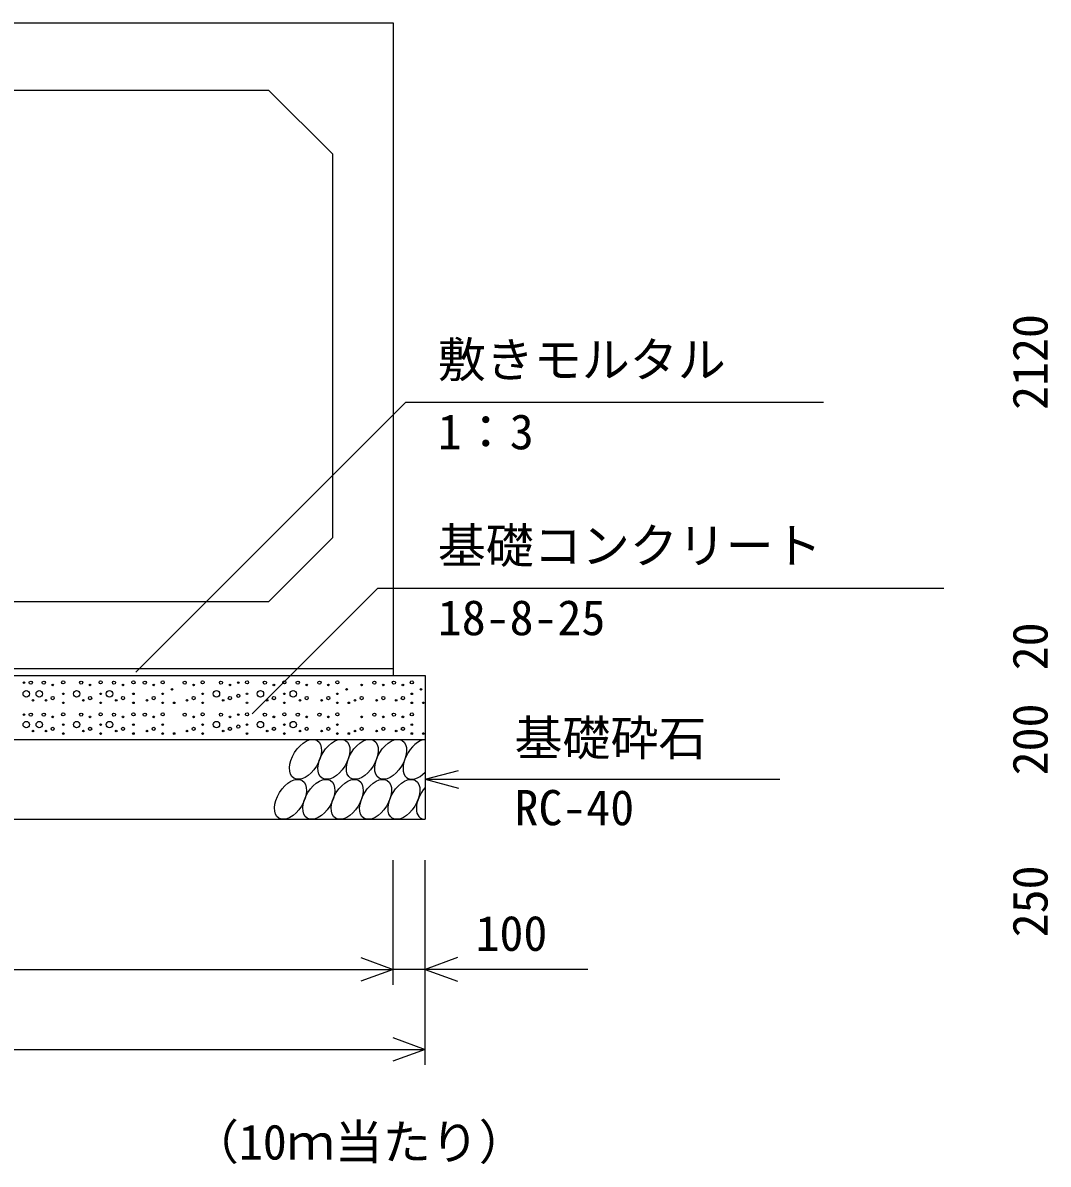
# Model space of a CAD drawing. Units: millimetres, scale not verified. Extents: x -100800 to 100800, y -35640 to 35640.
# Drawn here: x 64251 to 67457, y 14242 to 17810 of the extents above; entities that cross this region are included whole.
import ezdxf
from ezdxf.enums import TextEntityAlignment as Align

# ---------------------------------------------------------------- set-up
doc = ezdxf.new("R2010")
doc.units = ezdxf.units.MM
doc.header["$LTSCALE"] = 120
for name, color, linetype, lineweight in [('0-0_DIM', 7, 'Continuous', 25), ('0-2_HATCH', 6, 'Continuous', 25), ('0-5_OUTLINE', 3, 'Continuous', 25), ('0-7_TXT', 7, 'Continuous', 25)]:
    doc.layers.add(name, color=color, linetype=linetype, lineweight=lineweight)
doc.styles.add('ＭＳ ゴシック', font='')
doc.styles.get('ＭＳ ゴシック').set_extended_font_data('MS Gothic')

msp = doc.modelspace()

# ---------------------------------------------------------------- linework, layer by layer
at = {"layer": '0-0_DIM'}
for p, q in [((65449, 16624.2), (64604.9, 15780.2)), ((65449, 16624.2), (66754.7, 16624.2)), ((65361.3, 16043.1), (64968.5, 15650.3)), ((65361.3, 16043.1), (67130.3, 16043.1)), ((65509.1, 15445.3), (65613.4, 15473.3)), ((65509.1, 15445.3), (66618, 15445.3)), ((65509.1, 15445.3), (65613.4, 15417.3)), ((65409.1, 14803.1), (65409.1, 15192.7)), ((65509.1, 14553.1), (65509.1, 15192.7)), ((62629.1, 14851.1), (65409.1, 14851.1)), ((62529.1, 14601.1), (65509.1, 14601.1))]:
    msp.add_line(p, q, dxfattribs=at)
for points in [[(65307.6, 14888), (65409.1, 14851.1), (65307.6, 14814.1)], [(65610.6, 14888), (65509.1, 14851.1), (65610.6, 14814.1)], [(66017.1, 14851.1), (65509.1, 14851.1), (65409.1, 14851.1)], [(65407.6, 14638), (65509.1, 14601.1), (65407.6, 14564.1)]]:
    msp.add_lwpolyline(points, dxfattribs=at)
at = {"layer": '0-2_HATCH'}
for centre, radius in [((64254.8, 15747.5), 2.5), ((64275.9, 15747.5), 5), ((64316.5, 15747.5), 5), ((64344.6, 15740.5), 2.5), ((64377.5, 15748.4), 5), ((64433.4, 15747.5), 5), ((64461.4, 15740.5), 2.5), ((64494.3, 15748.4), 5), ((64536.1, 15747.5), 5), ((64564.1, 15740.5), 2.5), ((64597, 15748.4), 5), ((64632.3, 15747.5), 5), ((64660.3, 15740.5), 2.5), ((64688.4, 15748.4), 5), ((64757.1, 15747.5), 5), ((64785.1, 15740.5), 2.5), ((64813.2, 15748.4), 5), ((64870.5, 15747.5), 5), ((64898.6, 15740.5), 2.5), ((64924.7, 15747.5), 2.5), ((64952, 15748.4), 5), ((65007.9, 15747.5), 5), ((65036, 15740.5), 2.5), ((65068.9, 15748.4), 5), ((65110.6, 15747.5), 5), ((65138.7, 15740.5), 2.5), ((65178.4, 15747.5), 5), ((65206.4, 15740.5), 2.5), ((65234.5, 15748.4), 5), ((65310.4, 15740.5), 2.5), ((65350.2, 15747.5), 5), ((65378.2, 15740.5), 2.5), ((65411.3, 15747.5), 5), ((65439.3, 15740.5), 2.5), ((65467.3, 15748.4), 5), ((64261.9, 15712.5), 10), ((64302.5, 15712.5), 10), ((64344.6, 15699.3), 5), ((64377.5, 15712.5), 2.5), ((64419.4, 15712.5), 10), ((64461.4, 15699.3), 5), ((64494.3, 15712.5), 2.5), ((64522.1, 15712.5), 10), ((64564.1, 15699.3), 5), ((64597, 15712.5), 2.5), ((64660.3, 15699.3), 5), ((64688.4, 15712.5), 2.5), ((64717.2, 15726.5), 2.5), ((64785.1, 15699.3), 5), ((64813.2, 15712.5), 2.5), ((64856.5, 15712.5), 10), ((64898.6, 15699.3), 5), ((64924.7, 15706.3), 5), ((64952, 15712.5), 2.5), ((64993.9, 15712.5), 10), ((65036, 15699.3), 5), ((65068.9, 15712.5), 2.5), ((65096.6, 15712.5), 10), ((65138.7, 15699.3), 5), ((65206.4, 15699.3), 5), ((65234.5, 15712.5), 2.5), ((65263.4, 15726.5), 2.5), ((65310.4, 15699.3), 5), ((65378.2, 15699.3), 5), ((65439.3, 15699.3), 5), ((65467.3, 15712.5), 2.5), ((65496.2, 15726.5), 2.5), ((64282.9, 15692.3), 2.5), ((64323.6, 15692.3), 2.5), ((64377.5, 15684.4), 2.5), ((64440.4, 15692.3), 2.5), ((64494.3, 15684.4), 2.5), ((64543.1, 15692.3), 2.5), ((64597, 15684.4), 2.5), ((64639.3, 15692.3), 2.5), ((64688.4, 15684.4), 2.5), ((64724.2, 15684.4), 2.5), ((64764.1, 15692.3), 2.5), ((64813.2, 15684.4), 2.5), ((64877.5, 15692.3), 2.5), ((64952, 15684.4), 2.5), ((65015, 15692.3), 2.5), ((65068.9, 15684.4), 2.5), ((65117.6, 15692.3), 2.5), ((65185.4, 15692.3), 2.5), ((65234.5, 15684.4), 2.5), ((65270.4, 15684.4), 2.5), ((65289.4, 15692.3), 2.5), ((65357.2, 15692.3), 2.5), ((65418.3, 15692.3), 2.5), ((65467.3, 15684.4), 2.5), ((65503.2, 15684.4), 2.5), ((64254.8, 15647.5), 2.5), ((64275.9, 15647.5), 5), ((64316.5, 15647.5), 5), ((64344.6, 15640.5), 2.5), ((64377.5, 15648.4), 5), ((64433.4, 15647.5), 5), ((64461.4, 15640.5), 2.5), ((64494.3, 15648.4), 5), ((64536.1, 15647.5), 5), ((64564.1, 15640.5), 2.5), ((64597, 15648.4), 5), ((64632.3, 15647.5), 5), ((64660.3, 15640.5), 2.5), ((64688.4, 15648.4), 5), ((64757.1, 15647.5), 5), ((64785.1, 15640.5), 2.5), ((64813.2, 15648.4), 5), ((64870.5, 15647.5), 5), ((64898.6, 15640.5), 2.5), ((64924.7, 15647.5), 2.5), ((64952, 15648.4), 5), ((65007.9, 15647.5), 5), ((65036, 15640.5), 2.5), ((65068.9, 15648.4), 5), ((65110.6, 15647.5), 5), ((65138.7, 15640.5), 2.5), ((65178.4, 15647.5), 5), ((65206.4, 15640.5), 2.5), ((65234.5, 15648.4), 5), ((65310.4, 15640.5), 2.5), ((65350.2, 15647.5), 5), ((65378.2, 15640.5), 2.5), ((65411.3, 15647.5), 5), ((65439.3, 15640.5), 2.5), ((65467.3, 15648.4), 5), ((64261.9, 15616.4), 10), ((64282.9, 15596.2), 2.5), ((64302.5, 15616.4), 10), ((64323.6, 15596.2), 2.5), ((64344.6, 15603.2), 5), ((64377.5, 15616.4), 2.5), ((64419.4, 15616.4), 10), ((64440.4, 15596.2), 2.5), ((64461.4, 15603.2), 5), ((64494.3, 15616.4), 2.5), ((64522.1, 15616.4), 10), ((64543.1, 15596.2), 2.5), ((64564.1, 15603.2), 5), ((64597, 15616.4), 2.5), ((64639.3, 15596.2), 2.5), ((64660.3, 15603.2), 5), ((64688.4, 15616.4), 2.5), ((64764.1, 15596.2), 2.5), ((64785.1, 15603.2), 5), ((64813.2, 15616.4), 2.5), ((64856.5, 15616.4), 10), ((64877.5, 15596.2), 2.5), ((64898.6, 15603.2), 5), ((64924.7, 15610.2), 5), ((64952, 15616.4), 2.5), ((64993.9, 15616.4), 10), ((65015, 15596.2), 2.5), ((65036, 15603.2), 5), ((65068.9, 15616.4), 2.5), ((65096.6, 15616.4), 10), ((65117.6, 15596.2), 2.5), ((65138.7, 15603.2), 5), ((65185.4, 15596.2), 2.5), ((65206.4, 15603.2), 5), ((65234.5, 15616.4), 2.5), ((65289.4, 15596.2), 2.5), ((65310.4, 15603.2), 5), ((65357.2, 15596.2), 2.5), ((65378.2, 15603.2), 5), ((65418.3, 15596.2), 2.5), ((65439.3, 15603.2), 5), ((65467.3, 15616.4), 2.5), ((64377.5, 15588.4), 2.5), ((64494.3, 15588.4), 2.5), ((64597, 15588.4), 2.5), ((64688.4, 15588.4), 2.5), ((64724.2, 15588.4), 2.5), ((64813.2, 15588.4), 2.5), ((64952, 15588.4), 2.5), ((65068.9, 15588.4), 2.5), ((65234.5, 15588.4), 2.5), ((65270.4, 15588.4), 2.5), ((65467.3, 15588.4), 2.5), ((65503.2, 15588.4), 2.5)]:
    msp.add_circle(centre, radius, dxfattribs=at)
for centre in [(65135, 15507.8), (65223.7, 15507.8), (65312.4, 15507.8), (65401.1, 15507.8), (65087.9, 15382.8), (65176.6, 15382.8), (65265.3, 15382.8), (65354, 15382.8), (65442.7, 15382.8)]:
    msp.add_ellipse(centre, major_axis=(36.4, 58.9), ratio=0.5792, dxfattribs=at)
for centre, start_param, end_param in [((65489.8, 15507.8), 0.419949, 4.357003), ((65531.4, 15382.8), 1.28053, 3.496422)]:
    msp.add_ellipse(centre, major_axis=(36.4, 58.9), ratio=0.5792, start_param=start_param, end_param=end_param, dxfattribs=at)
at = {"layer": '0-5_OUTLINE'}
for p, q in [((63019.1, 17600.3), (65019.1, 17600.3)), ((65219.1, 17400.3), (65019.1, 17600.3)), ((65219.1, 17400.3), (65219.1, 16200.3)), ((65219.1, 16200.3), (65019.1, 16000.3)), ((65019.1, 16000.3), (63019.1, 16000.3)), ((65409.1, 15790.3), (62629.1, 15790.3)), ((62529.1, 15770.3), (65509.1, 15770.3)), ((65509.1, 15770.3), (65509.1, 15320.3)), ((62529.1, 15570.3), (65509.1, 15570.3)), ((62529.1, 15320.3), (65509.1, 15320.3))]:
    msp.add_line(p, q, dxfattribs=at)
msp.add_lwpolyline([(62629.1, 17810.3), (65409.1, 17810.3), (65409.1, 15770.3)], dxfattribs=at)

# ---------------------------------------------------------------- texts
at = {"layer": '0-0_DIM', "style": 'ＭＳ ゴシック'}
for s, p in [('2120', (67488, 16600.3)), ('20', (67488, 15786.2)), ('200', (67488, 15457.8)), ('250', (67488, 14951.5))]:
    msp.add_text(s, height=110, rotation=90, dxfattribs=at).set_placement(p, align=Align.BOTTOM_LEFT)
for s, p in [('敷きモルタル', (65548.6, 16669.2)), ('1：3', (65548.6, 16444)), ('基礎コンクリート', (65548.6, 16088)), ('18-8-25', (65548.6, 15862.9)), ('基礎砕石', (65788.3, 15486.5)), ('RC-40', (65788.3, 15268.9)), ('100', (65666.5, 14876.1))]:
    msp.add_text(s, height=110, dxfattribs=at).set_placement(p, align=Align.BOTTOM_LEFT)
at = {"layer": '0-7_TXT', "style": 'ＭＳ ゴシック'}
msp.add_text('（10ｍ当たり）', height=110, dxfattribs=at).set_placement((64776.6, 14223.6), align=Align.BOTTOM_LEFT)

doc.saveas('drawing.dxf')
